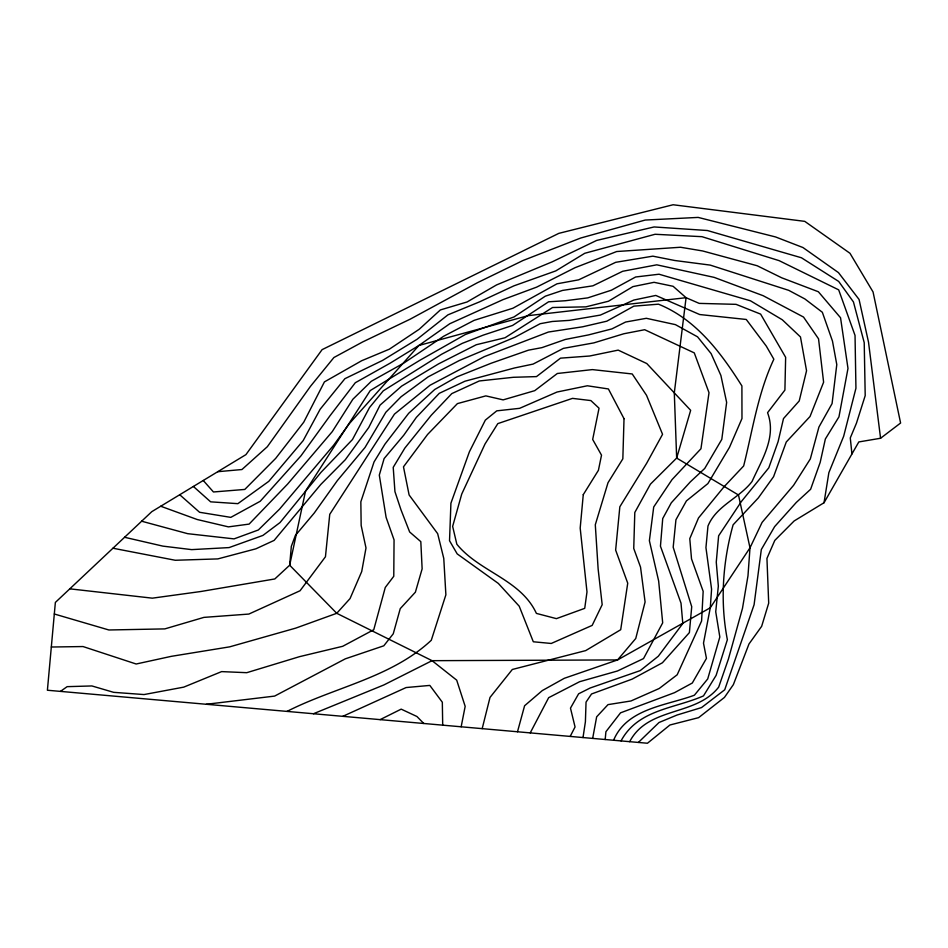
<?xml version="1.0" encoding="UTF-8"?>
<svg xmlns="http://www.w3.org/2000/svg" width="948" height="948" viewBox="0 0 948 948"><rect width="100%" height="100%" fill="white"/><g stroke="black" fill="none" stroke-linecap="round" stroke-linejoin="round"><path stroke-width="1.42" d="M605.179 739.511L605.914 731.726L620.537 712.837L674.526 692.668L692.301 683.022L706.45 658.386L703.499 643.147L710.277 607.787L711.581 589.206L705.94 547.6L707.966 526.069C716.332 505.604 739.144 498.435 752.06 481.466C761.706 459.922 776.756 437.111 767.56 412.688L784.908 390.066L785.643 357.313L760.628 314.108L736.051 304.344L699.197 303.384L686.079 297.696L673.104 286.296L654.061 282.314L632.92 286.616L608.45 301.239L585.911 306.856L552.554 307.507L505.035 337.761L476.275 344.74L438.545 363.89L401.644 386.109L380.053 405.128L368.736 427.536L345.333 459.685L320.732 484.523L274.126 540.396L255.901 548.809L217.839 558.905L175.285 560.268L112.954 548.228M583.008 737.544L585.402 721.807L586.042 702.113L591.528 693.983L632.15 679.124L662.403 662.782L689.386 632.6L691.72 606.696L673.187 547.209L675.936 519.753L686.423 500.899L707.895 483.575L729.498 447.314L741.976 418.53L741.905 385.943C720.978 352.715 696.14 319.393 658.469 304.178L633.856 306.145L606.803 321.194L582.629 326.799L548.406 332.037L484.31 356.638L429.954 385.291L394.451 414.122L329.75 514.326L325.448 556.772L300.066 590.746L248.85 614.067L203.903 617.385L164.845 628.891L108.89 629.982L54.309 613.996M824.037 502.736L858.817 441.934L880.574 438.26L900.6 423.021L873.061 291.972L849.977 253.282L804.757 221.358L673.104 204.756L558.822 233.362L322.095 349.646L245.923 454.637L151.81 511.647L55.363 602.43L47.4 690.239L647.448 743.244L669.94 724.995L698.605 717.648L724.438 697.432L733.373 684.622L748.979 643.988L761.659 626.308L768.698 603.129L766.944 558.408L774.8 540.407L794.128 520.973L824.037 502.736L828.86 472.673L843.673 436.234L855.937 388.253L855.037 335.438L838.684 289.851L779.114 260.641L701.97 236.68L655.08 234.274L584.774 253.282L555.789 270.903L513.887 285.858L479.427 301.914L447.93 314.854L417.061 339.277L382.518 360.441L344.906 378.69L320.151 409.24L303.17 440.607L268.782 481.347L237.877 503.661L210.634 501.836L193.392 486.466M592.666 738.397L596.659 716.818L608.012 704.625L630.965 700.975L659.227 688.485L677.18 674.786L701.591 620.999L703.167 591.351L691.519 558.905L689.777 538.642L698.51 517.952L723.976 486.869L743.659 465.954C752.641 430.072 757.985 392.958 773.852 359.209L766.268 346.067L746.254 319.464L699.695 314.535L655.791 295.444L633.821 300.054L600.333 315.091L569.357 320.377L552.246 321.479L540.17 323.706L514.954 337.215L459.318 360.524L428.176 376.842L401.063 396.774L385.848 412.262L365.039 447.456L337.405 480.518L314.274 512.986L295.349 535.49L291.32 546.356L289.673 565.209L274.813 578.955L201.012 591.481L152.355 598.164L69.796 588.838M461.155 726.784L465.172 706.355L456.699 680.154L432.063 660.673L336.741 613.297L289.673 565.209L305.529 491.088L370.218 390.588L419.786 360.335L465.397 334.49L513.97 316.964L545.29 296.191L562.531 290.42L592.879 285.822L622.706 271.27L656.786 264.824L714.176 277.385L763.164 295.705L803.525 317.059L818.539 338.827L823.611 382.198L810.03 416.504L786.271 442.005L773.592 476.666L758.329 497.913L733.112 524.825C722.72 561.891 719.982 601.767 727.365 639.699L716.119 675.367L703.487 695.891C674.099 708.808 637.957 709.365 621.035 740.909M482.188 728.645L490.009 697.432L512.311 669.478L585.698 650.601L620.703 629.721L627.73 583.186L615.643 550.101L619.838 506.777L646.666 463.264L662.557 434.314L646.524 395.304L632.221 373.962L592.381 369.601L557.341 373.488L534.743 390.659L503.139 399.878L485.838 395.885L457.41 403.611L427.572 434.468L403.481 466.831L409.109 494.963L437.668 533.677L443.771 558.431L445.88 594.811L431.281 640.279C391.145 677.713 334.751 687.075 287.007 711.403M517.49 731.761L524.6 705.739L542.303 690.582L564.297 678.306L617.563 659.938L710.277 607.787L749.998 547.814L762.085 522.395L793.583 485.317L810.327 458.927L818.93 427.038L832.071 403.599L836.788 364.577L832.474 341.09L822.343 312.271L804.864 298.94L788.748 290.349L710.242 265.108L674.763 260.499L652.852 256.161L615.714 262.312L578.683 279.826L556.974 283.819L512.939 308.219L474.142 320.341L443.723 336.22L403.718 363.143L371.308 381.286L352.869 399.25L332.274 431.613L287.564 484.12L249.111 524.102L228.409 526.875L197.16 519.504L160.733 506.244M570.175 736.418L575.057 726.974L570.483 708.132L578.612 693.806L590.166 687.999L640.196 670.627L658.315 656.229L682.809 623.5L681.008 603.141L660.448 546.19L662.723 518.556L671.303 502.796L690.322 481.88L704.72 468.466L721.795 439.374L726.642 402.402L720.895 375.455L711.107 353.592L697.55 336.836L675.414 324.631L646.335 318.303L625.597 322.036L611.839 328.92L588.483 334.917L565.316 339.455L541.912 347.643L528.498 350.156L491.1 363.262L456.972 376.83L434.741 389.474L408.647 413.328L384.935 444.174L374.033 461.96L360.844 501.788L361.164 525.465L365.999 547.968L361.709 571.573L350.049 598.579L336.741 613.297L295.776 628.109L229.689 646.844L171.28 656.348L136.168 664.003L83.009 646.548L51.322 647.022M530.228 732.887L548.667 697.681L579.643 681.695L617.48 670.983L643.526 658.576L662.688 622.848L658.659 581.041L649.38 540.692L653.717 506.979L672.037 479.617L700.951 448.748L709.009 392.709L694.28 352.893L644.687 329.714L623.891 333.743L593.863 342.88L563.396 348.366L533.084 364.091L514.539 367.966L464.97 381.214L439.268 393.337L416.35 417.381L403.777 435.203L384.118 458.571L379.307 475.102L386.109 517.383L394.06 539.886L393.776 576.277L385.279 587.452L373.761 629.721L342.702 646.299L299.544 656.656L246.753 672.689L221.607 671.611L183.746 687.134L144.025 694.564L113.642 692.336L91.909 685.949L67.13 686.66L60.447 691.4M613.593 740.246C626.972 708.334 666.077 705.715 694.41 695.204L707.718 678.934L719.828 637.009L715.728 611.756L718.335 586.054L716.261 562.14L718.631 535.81L741.383 501.516L768.792 467.838L778.095 441.673L783.498 418.566L799.211 400.957L806.547 370.751L800.468 336.943L782.29 319.772L750.449 300.789L659.026 274.221L635.622 276.994L611.401 290.195L587.724 297.885L565.352 300.741L548.608 301.796L512.572 325.448L483.243 335.13L462.186 343.401L441.602 354.268L383.253 390.849L369.542 407.51L352.466 439.54L320.969 472.377L280.027 522.561L262.904 535.43L229.072 547.589L191.674 549.627L162.902 546.131L124.579 537.279M629.673 741.668C648.254 706.284 695.737 716.546 718.679 687.11L728.443 658.967L742.474 608.415L747.984 575.827L749.998 547.814L738.492 495.01L676.659 458.062L674.301 392.875L686.079 297.696L528.237 315.637L418.921 345.463L390.244 363.108L355.287 382.743L329.845 415.959L300.943 455.858L260.214 501.279L230.802 517.371L199.578 512.276L179.729 494.738M638.395 742.438L659.026 722.506L677.062 715.017L701.532 707.575L724.722 689.777L754.087 604.753L761.327 549.508L774.635 526.626L796.308 502.44L810.623 489.275L820.174 462.423L825.364 438.983L838.956 416.859L847.986 368.416L840.544 317.758L818.373 291.759L781.673 277.788L757.179 265.748L702.634 250.959L680.51 247.25L616.698 251.528L575.045 267.692L536.675 287.126L503.021 299.627L449.743 323.754L418.921 345.463L349.196 423.792L333.578 445.323L279.565 509.123L258.354 529.979L234.049 538.879L187.668 533.677L141.643 521.21M380.136 719.627L401.182 709.14L416.942 716.51L423.792 723.49M342.809 716.332L406.111 687.549L429.823 685.416L442.325 702.231L442.704 725.161M313.456 713.737L383.833 684.954L432.063 660.673L617.563 659.938L635.753 638.49L645.09 601.956L640.528 567.105L633.738 548.442L634.805 512.477L650.423 484.167L676.659 458.062L690.665 410.318L646.785 363.546L618.191 350.12L589.668 356.01L560.493 358.154L536.485 376.605L513.366 377.292L479.297 380.966L451.793 393.61L431.233 415.271L404.855 448.06L393.219 467.352L394.937 491.621L401.004 509.858L409.654 531.982L420.817 541.652L422.133 568.859L415.39 592.18L400.246 608.64L393.254 633.809L383.798 645.801L345.309 658.836L274.6 696.093L206.297 704.281M217.767 471.701L241.941 469.533L267.336 446.709L310.399 386.429L333.897 357.526L362.586 341.979L410.223 319.156L477.306 282.777L522.905 260.558L580.65 238.043L645.185 220.054L698.155 217.412L775.547 236.941L802.944 247.535L838.47 272.621L859.066 299.461L868.522 342.192L880.574 438.26M203.263 480.482L213.454 491.976L244.785 489.441L275.702 458.358L303.739 422.204L324.417 381.902L361.65 360.738L389.355 349.184L419.253 329.24L440.358 309.937L467.068 301.974L496.562 284.921L552.234 261.826L596.671 240.425L654.096 226.951L707.386 230.518L801.427 257.761L838.684 281.438L853.449 301.95L864.221 342.643L865.204 395.612L856.459 423.175L850.285 437.917L851.932 453.962M624.021 418.696L622.836 458.844L608.012 482.71L595.297 524.765L598.141 569.073L602.181 604.694L592.168 625.396L551.25 643.467L533.309 641.772L519.208 606.187L498.328 583.423L457.197 553.893L449.53 540.739L450.916 503.21L469.402 451.781L485.34 420.118L496.764 410.851L519.623 408.327L557.033 392.034L587.345 385.777L608.403 388.953L624.021 418.696M583.269 494.655L580.188 528.083L586.99 591.919L584.726 608.343L556.417 618.641L536.402 613.403C520.725 579.358 479.238 571.917 456.841 544.223L452.646 526.389L461.723 494.086L485.032 443.972L497.819 423.614L572.497 398.373L590.877 400.577L599.041 408.197L592.678 439.457L601.518 455.17L598.413 470.315L583.269 494.655"/></g></svg>
